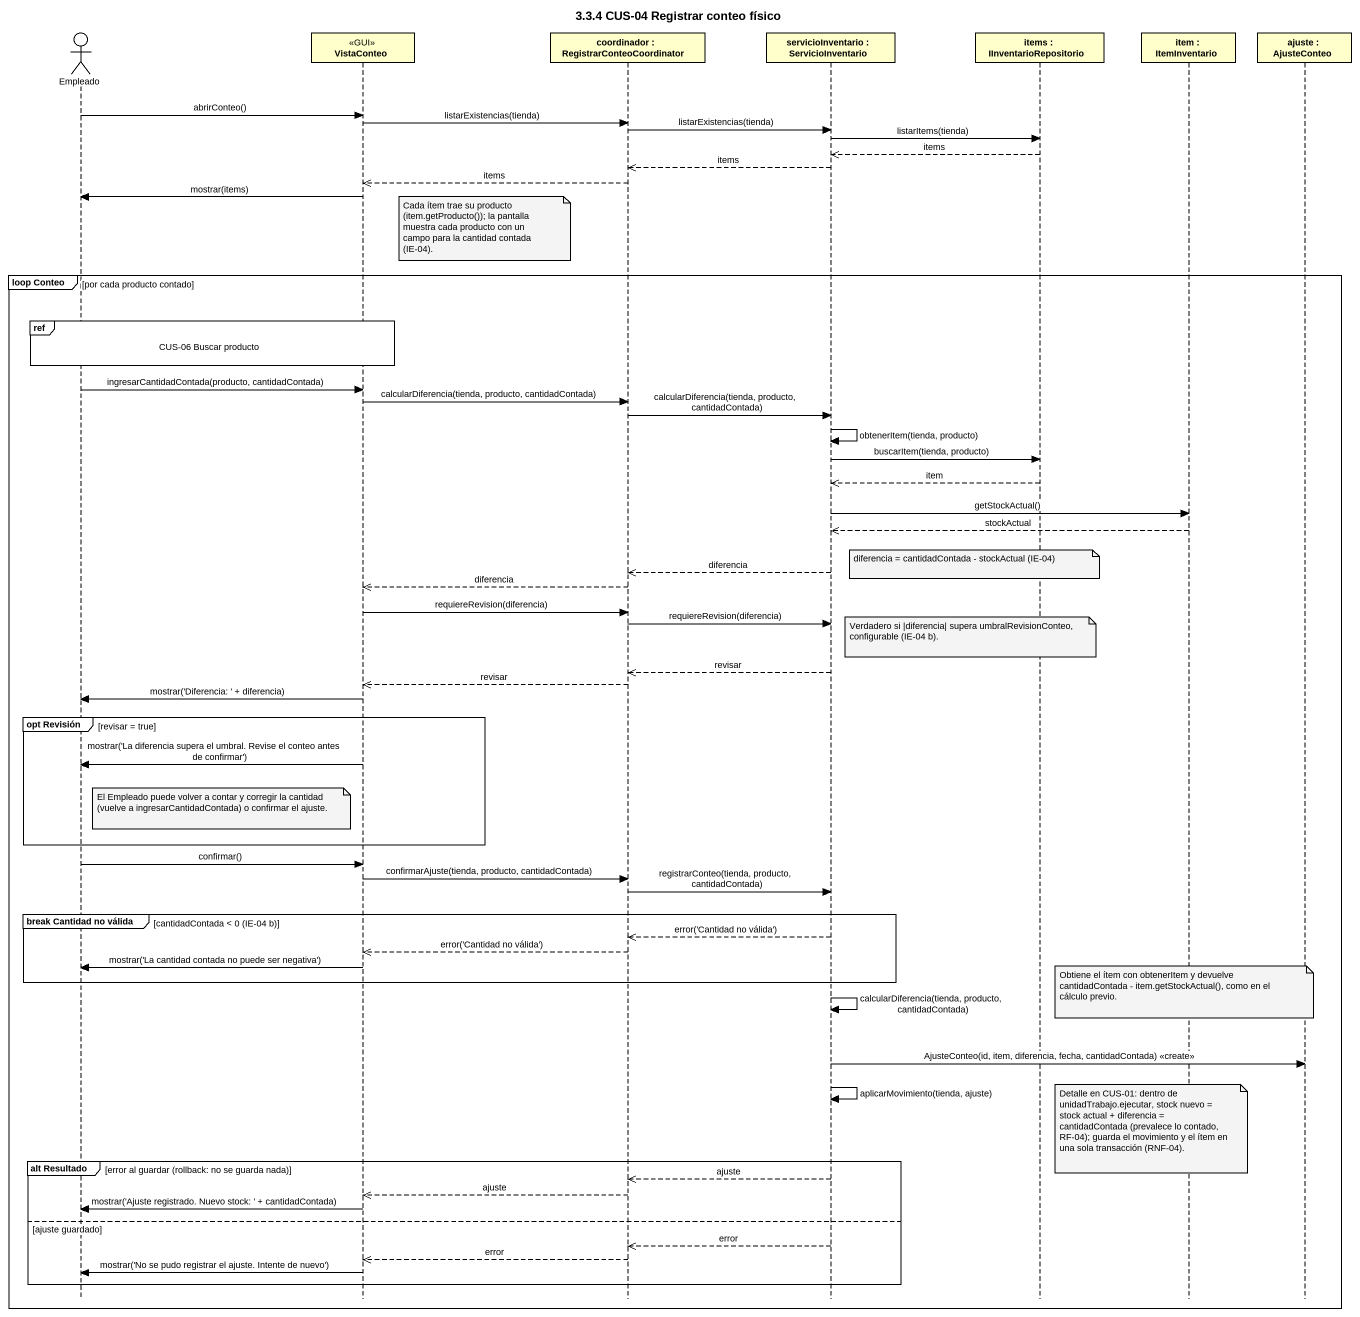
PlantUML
@startuml
title 3.3.4 CUS-04 Registrar conteo físico
hide footbox
actor Empleado
participant VistaConteo <<GUI>>
participant "coordinador : RegistrarConteoCoordinator" as coordinador
participant "servicioInventario : ServicioInventario" as servicioInventario
participant "items : IInventarioRepositorio" as items
participant "item : ItemInventario" as item
participant "ajuste : AjusteConteo" as ajuste

Empleado -> VistaConteo : abrirConteo()
VistaConteo -> coordinador : listarExistencias(tienda)
coordinador -> servicioInventario : listarExistencias(tienda)
servicioInventario -> items : listarItems(tienda)
items -->> servicioInventario : items
servicioInventario -->> coordinador : items
coordinador -->> VistaConteo : items
VistaConteo -> Empleado : mostrar(items)
note right of VistaConteo : Cada ítem trae su producto (item.getProducto()); la pantalla muestra cada producto con un campo para la cantidad contada (IE-04).
group loop Conteo [por cada producto contado]
  ref over Empleado, VistaConteo : CUS-06 Buscar producto
  Empleado -> VistaConteo : ingresarCantidadContada(producto, cantidadContada)
  VistaConteo -> coordinador : calcularDiferencia(tienda, producto, cantidadContada)
  coordinador -> servicioInventario : calcularDiferencia(tienda, producto, cantidadContada)
  servicioInventario -> servicioInventario : obtenerItem(tienda, producto)
  servicioInventario -> items : buscarItem(tienda, producto)
  items -->> servicioInventario : item
  servicioInventario -> item : getStockActual()
  item -->> servicioInventario : stockActual
  note over items : diferencia = cantidadContada - stockActual (IE-04)
  servicioInventario -->> coordinador : diferencia
  coordinador -->> VistaConteo : diferencia
  VistaConteo -> coordinador : requiereRevision(diferencia)
  coordinador -> servicioInventario : requiereRevision(diferencia)
  note over items : Verdadero si |diferencia| supera umbralRevisionConteo, configurable (IE-04 b).
  servicioInventario -->> coordinador : revisar
  coordinador -->> VistaConteo : revisar
  VistaConteo -> Empleado : mostrar('Diferencia: ' + diferencia)
  group opt Revisión [revisar = true]
    VistaConteo -> Empleado : mostrar('La diferencia supera el umbral. Revise el conteo antes de confirmar')
    note right of Empleado : El Empleado puede volver a contar y corregir la cantidad (vuelve a ingresarCantidadContada) o confirmar el ajuste.
  end
  Empleado -> VistaConteo : confirmar()
  VistaConteo -> coordinador : confirmarAjuste(tienda, producto, cantidadContada)
  coordinador -> servicioInventario : registrarConteo(tienda, producto, cantidadContada)
  group break Cantidad no válida [cantidadContada < 0 (IE-04 b)]
    servicioInventario -->> coordinador : error('Cantidad no válida')
    coordinador -->> VistaConteo : error('Cantidad no válida')
    VistaConteo -> Empleado : mostrar('La cantidad contada no puede ser negativa')
  end
  note over item : Obtiene el ítem con obtenerItem y devuelve cantidadContada - item.getStockActual(), como en el cálculo previo.
  servicioInventario -> servicioInventario : calcularDiferencia(tienda, producto, cantidadContada)
  servicioInventario -> ajuste : AjusteConteo(id, item, diferencia, fecha, cantidadContada) <<create>>
  servicioInventario -> servicioInventario : aplicarMovimiento(tienda, ajuste)
  note over item : Detalle en CUS-01: dentro de unidadTrabajo.ejecutar, stock nuevo = stock actual + diferencia = cantidadContada (prevalece lo contado, RF-04); guarda el movimiento y el ítem en una sola transacción (RNF-04).
  group alt Resultado [error al guardar (rollback: no se guarda nada)]
    servicioInventario -->> coordinador : ajuste
    coordinador -->> VistaConteo : ajuste
    VistaConteo -> Empleado : mostrar('Ajuste registrado. Nuevo stock: ' + cantidadContada)
  else ajuste guardado
    servicioInventario -->> coordinador : error
    coordinador -->> VistaConteo : error
    VistaConteo -> Empleado : mostrar('No se pudo registrar el ajuste. Intente de nuevo')
  end
end
@enduml
